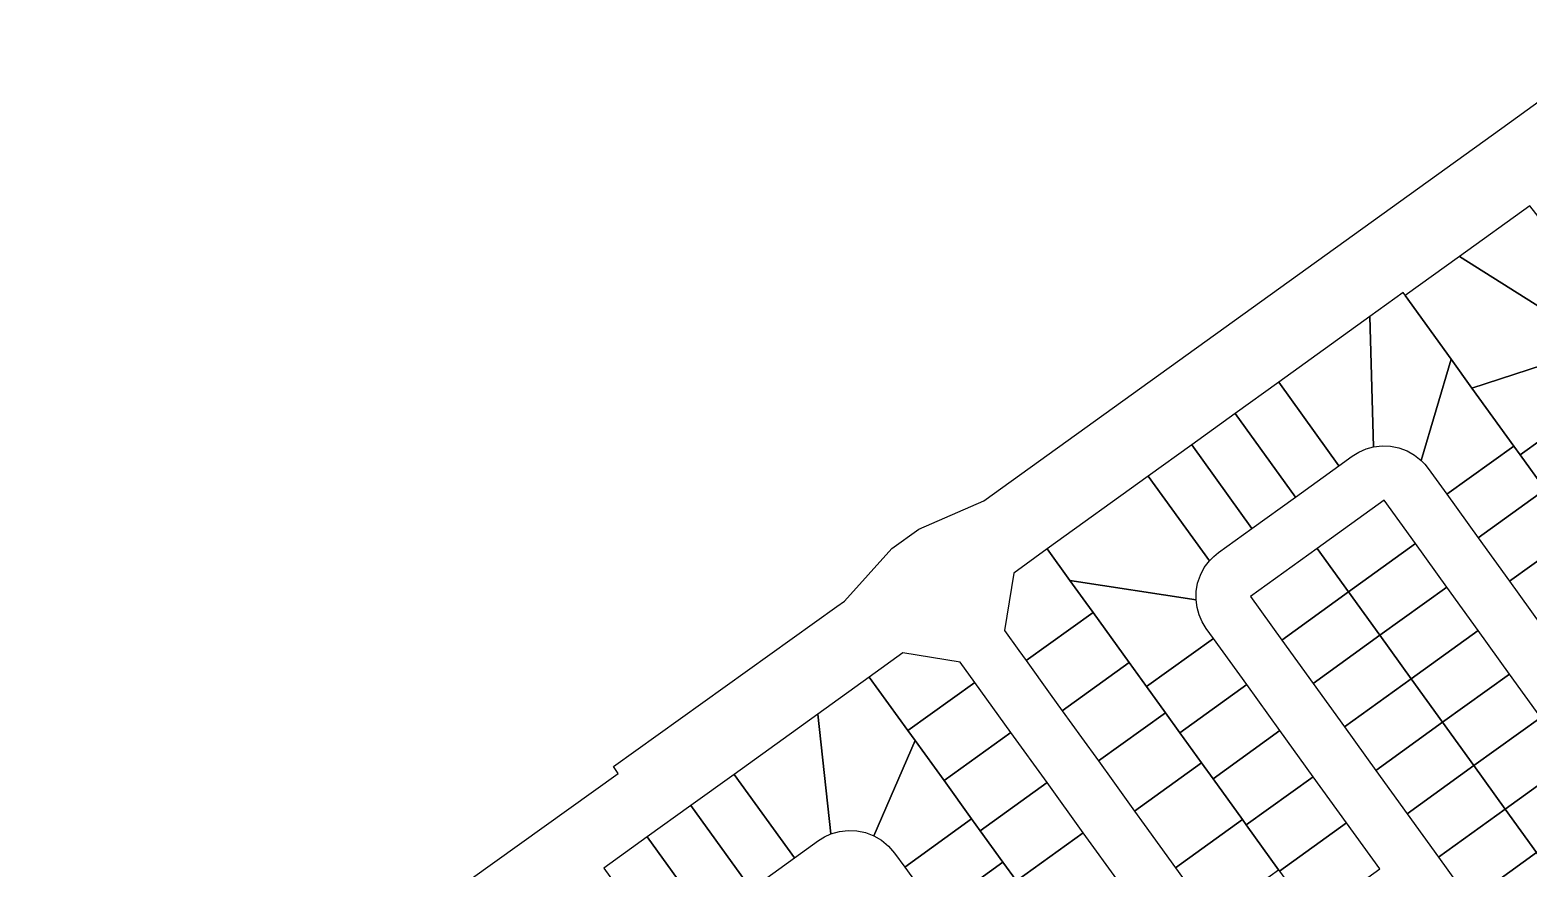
# Model space of a CAD drawing. Header units: metres. Extents: x 1641456 to 1644813, y 5693985 to 5698324.
# Drawn here: x 1643610 to 1644163, y 5695120 to 5695430 of the extents above; entities that cross this region are included whole.
import ezdxf

# ---------------------------------------------------------------- set-up
doc = ezdxf.new("R2010")
doc.units = ezdxf.units.M

msp = doc.modelspace()

# ---------------------------------------------------------------- linework, layer by layer
msp.add_lwpolyline([(1643029.38, 5694582.33), (1643228.55, 5694725.56), (1643336.18, 5694802.96), (1643389.38, 5694841.22), (1643380.63, 5694853.38), (1643291.2, 5694977.75), (1643404.73, 5695059.4), (1643491.91, 5694938.17), (1643500.97, 5694925.59), (1643500.97, 5694925.59), (1643517.62, 5694937.55), (1643593.8, 5694988.05), (1643662.2, 5695037.1), (1643827.02, 5695155.31), (1643825.24, 5695157.78), (1643907.79, 5695216.98), (1643910.57, 5695218.98), (1643928.1, 5695238.43), (1643937.97, 5695245.56), (1643961.98, 5695256), (1644153.25, 5695393.71), (1644482.21, 5695631.95)])
msp.add_lwpolyline([(1643029.38, 5694582.33), (1643228.55, 5694725.56), (1643336.18, 5694802.96), (1643389.38, 5694841.22), (1643380.63, 5694853.38), (1643291.2, 5694977.75), (1643404.73, 5695059.4), (1643491.91, 5694938.17), (1643500.97, 5694925.59), (1643500.97, 5694925.59), (1643517.62, 5694937.55), (1643593.8, 5694988.05), (1643662.2, 5695037.1), (1643827.02, 5695155.31), (1643825.24, 5695157.78), (1643907.79, 5695216.98), (1643910.57, 5695218.98), (1643928.1, 5695238.43), (1643937.97, 5695245.56), (1643961.98, 5695256), (1644153.25, 5695393.71), (1644482.21, 5695631.95)])
msp.add_lwpolyline([(1643029.38, 5694582.33), (1643228.55, 5694725.56), (1643336.18, 5694802.96), (1643389.38, 5694841.22), (1643380.63, 5694853.38), (1643291.2, 5694977.75), (1643404.73, 5695059.4), (1643491.91, 5694938.17), (1643500.97, 5694925.59), (1643500.97, 5694925.59), (1643517.62, 5694937.55), (1643593.8, 5694988.05), (1643662.2, 5695037.1), (1643827.02, 5695155.31), (1643825.24, 5695157.78), (1643907.79, 5695216.98), (1643910.57, 5695218.98), (1643928.1, 5695238.43), (1643937.97, 5695245.56), (1643961.98, 5695256), (1644153.25, 5695393.71), (1644482.21, 5695631.95)])
msp.add_lwpolyline([(1643029.38, 5694582.33), (1643228.55, 5694725.56), (1643336.18, 5694802.96), (1643389.38, 5694841.22), (1643380.63, 5694853.38), (1643291.2, 5694977.75), (1643404.73, 5695059.4), (1643491.91, 5694938.17), (1643500.97, 5694925.59), (1643500.97, 5694925.59), (1643517.62, 5694937.55), (1643593.8, 5694988.05), (1643662.2, 5695037.1), (1643827.02, 5695155.31), (1643825.24, 5695157.78), (1643907.79, 5695216.98), (1643910.57, 5695218.98), (1643928.1, 5695238.43), (1643937.97, 5695245.56), (1643961.98, 5695256), (1644153.25, 5695393.71), (1644482.21, 5695631.95)])
msp.add_lwpolyline([(1643029.38, 5694582.33), (1643228.55, 5694725.56), (1643336.18, 5694802.96), (1643389.38, 5694841.22), (1643380.63, 5694853.38), (1643291.2, 5694977.75), (1643404.73, 5695059.4), (1643491.91, 5694938.17), (1643500.97, 5694925.59), (1643500.97, 5694925.59), (1643517.62, 5694937.55), (1643593.8, 5694988.05), (1643662.2, 5695037.1), (1643827.02, 5695155.31), (1643825.24, 5695157.78), (1643907.79, 5695216.98), (1643910.57, 5695218.98), (1643928.1, 5695238.43), (1643937.97, 5695245.56), (1643961.98, 5695256), (1644153.25, 5695393.71), (1644482.21, 5695631.95)])
msp.add_lwpolyline([(1643029.38, 5694582.33), (1643228.55, 5694725.56), (1643336.18, 5694802.96), (1643389.38, 5694841.22), (1643380.63, 5694853.38), (1643291.2, 5694977.75), (1643404.73, 5695059.4), (1643491.91, 5694938.17), (1643500.97, 5694925.59), (1643500.97, 5694925.59), (1643517.62, 5694937.55), (1643593.8, 5694988.05), (1643662.2, 5695037.1), (1643827.02, 5695155.31), (1643825.24, 5695157.78), (1643907.79, 5695216.98), (1643910.57, 5695218.98), (1643928.1, 5695238.43), (1643937.97, 5695245.56), (1643961.98, 5695256), (1644153.25, 5695393.71), (1644482.21, 5695631.95)])
msp.add_lwpolyline([(1643029.38, 5694582.33), (1643228.55, 5694725.56), (1643336.18, 5694802.96), (1643389.38, 5694841.22), (1643380.63, 5694853.38), (1643291.2, 5694977.75), (1643404.73, 5695059.4), (1643491.91, 5694938.17), (1643500.97, 5694925.59), (1643500.97, 5694925.59), (1643517.62, 5694937.55), (1643593.8, 5694988.05), (1643662.2, 5695037.1), (1643827.02, 5695155.31), (1643825.24, 5695157.78), (1643907.79, 5695216.98), (1643910.57, 5695218.98), (1643928.1, 5695238.43), (1643937.97, 5695245.56), (1643961.98, 5695256), (1644153.25, 5695393.71), (1644482.21, 5695631.95)])
msp.add_lwpolyline([(1643029.38, 5694582.33), (1643228.55, 5694725.56), (1643336.18, 5694802.96), (1643389.38, 5694841.22), (1643380.63, 5694853.38), (1643291.2, 5694977.75), (1643404.73, 5695059.4), (1643491.91, 5694938.17), (1643500.97, 5694925.59), (1643500.97, 5694925.59), (1643517.62, 5694937.55), (1643593.8, 5694988.05), (1643662.2, 5695037.1), (1643827.02, 5695155.31), (1643825.24, 5695157.78), (1643907.79, 5695216.98), (1643910.57, 5695218.98), (1643928.1, 5695238.43), (1643937.97, 5695245.56), (1643961.98, 5695256), (1644153.25, 5695393.71), (1644482.21, 5695631.95)])
msp.add_lwpolyline([(1643029.38, 5694582.33), (1643228.55, 5694725.56), (1643336.18, 5694802.96), (1643389.38, 5694841.22), (1643380.63, 5694853.38), (1643291.2, 5694977.75), (1643404.73, 5695059.4), (1643491.91, 5694938.17), (1643500.97, 5694925.59), (1643500.97, 5694925.59), (1643517.62, 5694937.55), (1643593.8, 5694988.05), (1643662.2, 5695037.1), (1643827.02, 5695155.31), (1643825.24, 5695157.78), (1643907.79, 5695216.98), (1643910.57, 5695218.98), (1643928.1, 5695238.43), (1643937.97, 5695245.56), (1643961.98, 5695256), (1644153.25, 5695393.71), (1644482.21, 5695631.95)])
msp.add_lwpolyline([(1643029.38, 5694582.33), (1643228.55, 5694725.56), (1643336.18, 5694802.96), (1643389.38, 5694841.22), (1643380.63, 5694853.38), (1643291.2, 5694977.75), (1643404.73, 5695059.4), (1643491.91, 5694938.17), (1643500.97, 5694925.59), (1643500.97, 5694925.59), (1643517.62, 5694937.55), (1643593.8, 5694988.05), (1643662.2, 5695037.1), (1643827.02, 5695155.31), (1643825.24, 5695157.78), (1643907.79, 5695216.98), (1643910.57, 5695218.98), (1643928.1, 5695238.43), (1643937.97, 5695245.56), (1643961.98, 5695256), (1644153.25, 5695393.71), (1644482.21, 5695631.95)])
msp.add_lwpolyline([(1643029.38, 5694582.33), (1643228.55, 5694725.56), (1643336.18, 5694802.96), (1643389.38, 5694841.22), (1643380.63, 5694853.38), (1643291.2, 5694977.75), (1643404.73, 5695059.4), (1643491.91, 5694938.17), (1643500.97, 5694925.59), (1643500.97, 5694925.59), (1643517.62, 5694937.55), (1643593.8, 5694988.05), (1643662.2, 5695037.1), (1643827.02, 5695155.31), (1643825.24, 5695157.78), (1643907.79, 5695216.98), (1643910.57, 5695218.98), (1643928.1, 5695238.43), (1643937.97, 5695245.56), (1643961.98, 5695256), (1644153.25, 5695393.71), (1644482.21, 5695631.95)])
msp.add_lwpolyline([(1643029.38, 5694582.33), (1643228.55, 5694725.56), (1643336.18, 5694802.96), (1643389.38, 5694841.22), (1643380.63, 5694853.38), (1643291.2, 5694977.75), (1643404.73, 5695059.4), (1643491.91, 5694938.17), (1643500.97, 5694925.59), (1643500.97, 5694925.59), (1643517.62, 5694937.55), (1643593.8, 5694988.05), (1643662.2, 5695037.1), (1643827.02, 5695155.31), (1643825.24, 5695157.78), (1643907.79, 5695216.98), (1643910.57, 5695218.98), (1643928.1, 5695238.43), (1643937.97, 5695245.56), (1643961.98, 5695256), (1644153.25, 5695393.71), (1644482.21, 5695631.95)])
msp.add_lwpolyline([(1643029.38, 5694582.33), (1643228.55, 5694725.56), (1643336.18, 5694802.96), (1643389.38, 5694841.22), (1643380.63, 5694853.38), (1643291.2, 5694977.75), (1643404.73, 5695059.4), (1643491.91, 5694938.17), (1643500.97, 5694925.59), (1643500.97, 5694925.59), (1643517.62, 5694937.55), (1643593.8, 5694988.05), (1643662.2, 5695037.1), (1643827.02, 5695155.31), (1643825.24, 5695157.78), (1643907.79, 5695216.98), (1643910.57, 5695218.98), (1643928.1, 5695238.43), (1643937.97, 5695245.56), (1643961.98, 5695256), (1644153.25, 5695393.71), (1644482.21, 5695631.95)])
msp.add_lwpolyline([(1643029.38, 5694582.33), (1643228.55, 5694725.56), (1643336.18, 5694802.96), (1643389.38, 5694841.22), (1643380.63, 5694853.38), (1643291.2, 5694977.75), (1643404.73, 5695059.4), (1643491.91, 5694938.17), (1643500.97, 5694925.59), (1643500.97, 5694925.59), (1643517.62, 5694937.55), (1643593.8, 5694988.05), (1643662.2, 5695037.1), (1643827.02, 5695155.31), (1643825.24, 5695157.78), (1643907.79, 5695216.98), (1643910.57, 5695218.98), (1643928.1, 5695238.43), (1643937.97, 5695245.56), (1643961.98, 5695256), (1644153.25, 5695393.71), (1644482.21, 5695631.95)])
msp.add_lwpolyline([(1643029.38, 5694582.33), (1643228.55, 5694725.56), (1643336.18, 5694802.96), (1643389.38, 5694841.22), (1643380.63, 5694853.38), (1643291.2, 5694977.75), (1643404.73, 5695059.4), (1643491.91, 5694938.17), (1643500.97, 5694925.59), (1643500.97, 5694925.59), (1643517.62, 5694937.55), (1643593.8, 5694988.05), (1643662.2, 5695037.1), (1643827.02, 5695155.31), (1643825.24, 5695157.78), (1643907.79, 5695216.98), (1643910.57, 5695218.98), (1643928.1, 5695238.43), (1643937.97, 5695245.56), (1643961.98, 5695256), (1644153.25, 5695393.71), (1644482.21, 5695631.95)])
msp.add_lwpolyline([(1643029.38, 5694582.33), (1643228.55, 5694725.56), (1643336.18, 5694802.96), (1643389.38, 5694841.22), (1643380.63, 5694853.38), (1643291.2, 5694977.75), (1643404.73, 5695059.4), (1643491.91, 5694938.17), (1643500.97, 5694925.59), (1643500.97, 5694925.59), (1643517.62, 5694937.55), (1643593.8, 5694988.05), (1643662.2, 5695037.1), (1643827.02, 5695155.31), (1643825.24, 5695157.78), (1643907.79, 5695216.98), (1643910.57, 5695218.98), (1643928.1, 5695238.43), (1643937.97, 5695245.56), (1643961.98, 5695256), (1644153.25, 5695393.71), (1644482.21, 5695631.95)])
msp.add_lwpolyline([(1643029.38, 5694582.33), (1643228.55, 5694725.56), (1643336.18, 5694802.96), (1643389.38, 5694841.22), (1643380.63, 5694853.38), (1643291.2, 5694977.75), (1643404.73, 5695059.4), (1643491.91, 5694938.17), (1643500.97, 5694925.59), (1643500.97, 5694925.59), (1643517.62, 5694937.55), (1643593.8, 5694988.05), (1643662.2, 5695037.1), (1643827.02, 5695155.31), (1643825.24, 5695157.78), (1643907.79, 5695216.98), (1643910.57, 5695218.98), (1643928.1, 5695238.43), (1643937.97, 5695245.56), (1643961.98, 5695256), (1644153.25, 5695393.71), (1644482.21, 5695631.95)])
msp.add_lwpolyline([(1643029.38, 5694582.33), (1643228.55, 5694725.56), (1643336.18, 5694802.96), (1643389.38, 5694841.22), (1643380.63, 5694853.38), (1643291.2, 5694977.75), (1643404.73, 5695059.4), (1643491.91, 5694938.17), (1643500.97, 5694925.59), (1643500.97, 5694925.59), (1643517.62, 5694937.55), (1643593.8, 5694988.05), (1643662.2, 5695037.1), (1643827.02, 5695155.31), (1643825.24, 5695157.78), (1643907.79, 5695216.98), (1643910.57, 5695218.98), (1643928.1, 5695238.43), (1643937.97, 5695245.56), (1643961.98, 5695256), (1644153.25, 5695393.71), (1644482.21, 5695631.95)])
msp.add_lwpolyline([(1643029.38, 5694582.33), (1643228.55, 5694725.56), (1643336.18, 5694802.96), (1643389.38, 5694841.22), (1643380.63, 5694853.38), (1643291.2, 5694977.75), (1643404.73, 5695059.4), (1643491.91, 5694938.17), (1643500.97, 5694925.59), (1643500.97, 5694925.59), (1643517.62, 5694937.55), (1643593.8, 5694988.05), (1643662.2, 5695037.1), (1643827.02, 5695155.31), (1643825.24, 5695157.78), (1643907.79, 5695216.98), (1643910.57, 5695218.98), (1643928.1, 5695238.43), (1643937.97, 5695245.56), (1643961.98, 5695256), (1644153.25, 5695393.71), (1644482.21, 5695631.95)])
msp.add_lwpolyline([(1643029.38, 5694582.33), (1643228.55, 5694725.56), (1643336.18, 5694802.96), (1643389.38, 5694841.22), (1643380.63, 5694853.38), (1643291.2, 5694977.75), (1643404.73, 5695059.4), (1643491.91, 5694938.17), (1643500.97, 5694925.59), (1643500.97, 5694925.59), (1643517.62, 5694937.55), (1643593.8, 5694988.05), (1643662.2, 5695037.1), (1643827.02, 5695155.31), (1643825.24, 5695157.78), (1643907.79, 5695216.98), (1643910.57, 5695218.98), (1643928.1, 5695238.43), (1643937.97, 5695245.56), (1643961.98, 5695256), (1644153.25, 5695393.71), (1644482.21, 5695631.95)])
msp.add_lwpolyline([(1643029.38, 5694582.33), (1643228.55, 5694725.56), (1643336.18, 5694802.96), (1643389.38, 5694841.22), (1643380.63, 5694853.38), (1643291.2, 5694977.75), (1643404.73, 5695059.4), (1643491.91, 5694938.17), (1643500.97, 5694925.59), (1643500.97, 5694925.59), (1643517.62, 5694937.55), (1643593.8, 5694988.05), (1643662.2, 5695037.1), (1643827.02, 5695155.31), (1643825.24, 5695157.78), (1643907.79, 5695216.98), (1643910.57, 5695218.98), (1643928.1, 5695238.43), (1643937.97, 5695245.56), (1643961.98, 5695256), (1644153.25, 5695393.71), (1644482.21, 5695631.95)])
msp.add_lwpolyline([(1643029.38, 5694582.33), (1643228.55, 5694725.56), (1643336.18, 5694802.96), (1643389.38, 5694841.22), (1643380.63, 5694853.38), (1643291.2, 5694977.75), (1643404.73, 5695059.4), (1643491.91, 5694938.17), (1643500.97, 5694925.59), (1643500.97, 5694925.59), (1643517.62, 5694937.55), (1643593.8, 5694988.05), (1643662.2, 5695037.1), (1643827.02, 5695155.31), (1643825.24, 5695157.78), (1643907.79, 5695216.98), (1643910.57, 5695218.98), (1643928.1, 5695238.43), (1643937.97, 5695245.56), (1643961.98, 5695256), (1644153.25, 5695393.71), (1644482.21, 5695631.95)])
msp.add_lwpolyline([(1643029.38, 5694582.33), (1643228.55, 5694725.56), (1643336.18, 5694802.96), (1643389.38, 5694841.22), (1643380.63, 5694853.38), (1643291.2, 5694977.75), (1643404.73, 5695059.4), (1643491.91, 5694938.17), (1643500.97, 5694925.59), (1643500.97, 5694925.59), (1643517.62, 5694937.55), (1643593.8, 5694988.05), (1643662.2, 5695037.1), (1643827.02, 5695155.31), (1643825.24, 5695157.78), (1643907.79, 5695216.98), (1643910.57, 5695218.98), (1643928.1, 5695238.43), (1643937.97, 5695245.56), (1643961.98, 5695256), (1644153.25, 5695393.71), (1644482.21, 5695631.95)])
msp.add_lwpolyline([(1643029.38, 5694582.33), (1643228.55, 5694725.56), (1643336.18, 5694802.96), (1643389.38, 5694841.22), (1643380.63, 5694853.38), (1643291.2, 5694977.75), (1643404.73, 5695059.4), (1643491.91, 5694938.17), (1643500.97, 5694925.59), (1643500.97, 5694925.59), (1643517.62, 5694937.55), (1643593.8, 5694988.05), (1643662.2, 5695037.1), (1643827.02, 5695155.31), (1643825.24, 5695157.78), (1643907.79, 5695216.98), (1643910.57, 5695218.98), (1643928.1, 5695238.43), (1643937.97, 5695245.56), (1643961.98, 5695256), (1644153.25, 5695393.71), (1644482.21, 5695631.95)])
msp.add_lwpolyline([(1643029.38, 5694582.33), (1643228.55, 5694725.56), (1643336.18, 5694802.96), (1643389.38, 5694841.22), (1643380.63, 5694853.38), (1643291.2, 5694977.75), (1643404.73, 5695059.4), (1643491.91, 5694938.17), (1643500.97, 5694925.59), (1643500.97, 5694925.59), (1643517.62, 5694937.55), (1643593.8, 5694988.05), (1643662.2, 5695037.1), (1643827.02, 5695155.31), (1643825.24, 5695157.78), (1643907.79, 5695216.98), (1643910.57, 5695218.98), (1643928.1, 5695238.43), (1643937.97, 5695245.56), (1643961.98, 5695256), (1644153.25, 5695393.71), (1644482.21, 5695631.95)])
msp.add_lwpolyline([(1643029.38, 5694582.33), (1643228.55, 5694725.56), (1643336.18, 5694802.96), (1643389.38, 5694841.22), (1643380.63, 5694853.38), (1643291.2, 5694977.75), (1643404.73, 5695059.4), (1643491.91, 5694938.17), (1643500.97, 5694925.59), (1643500.97, 5694925.59), (1643517.62, 5694937.55), (1643593.8, 5694988.05), (1643662.2, 5695037.1), (1643827.02, 5695155.31), (1643825.24, 5695157.78), (1643907.79, 5695216.98), (1643910.57, 5695218.98), (1643928.1, 5695238.43), (1643937.97, 5695245.56), (1643961.98, 5695256), (1644153.25, 5695393.71), (1644482.21, 5695631.95)])
msp.add_lwpolyline([(1643029.38, 5694582.33), (1643228.55, 5694725.56), (1643336.18, 5694802.96), (1643389.38, 5694841.22), (1643380.63, 5694853.38), (1643291.2, 5694977.75), (1643404.73, 5695059.4), (1643491.91, 5694938.17), (1643500.97, 5694925.59), (1643500.97, 5694925.59), (1643517.62, 5694937.55), (1643593.8, 5694988.05), (1643662.2, 5695037.1), (1643827.02, 5695155.31), (1643825.24, 5695157.78), (1643907.79, 5695216.98), (1643910.57, 5695218.98), (1643928.1, 5695238.43), (1643937.97, 5695245.56), (1643961.98, 5695256), (1644153.25, 5695393.71), (1644482.21, 5695631.95)])
msp.add_lwpolyline([(1643029.38, 5694582.33), (1643228.55, 5694725.56), (1643336.18, 5694802.96), (1643389.38, 5694841.22), (1643380.63, 5694853.38), (1643291.2, 5694977.75), (1643404.73, 5695059.4), (1643491.91, 5694938.17), (1643500.97, 5694925.59), (1643500.97, 5694925.59), (1643517.62, 5694937.55), (1643593.8, 5694988.05), (1643662.2, 5695037.1), (1643827.02, 5695155.31), (1643825.24, 5695157.78), (1643907.79, 5695216.98), (1643910.57, 5695218.98), (1643928.1, 5695238.43), (1643937.97, 5695245.56), (1643961.98, 5695256), (1644153.25, 5695393.71), (1644482.21, 5695631.95)])
msp.add_lwpolyline([(1643029.38, 5694582.33), (1643228.55, 5694725.56), (1643336.18, 5694802.96), (1643389.38, 5694841.22), (1643380.63, 5694853.38), (1643291.2, 5694977.75), (1643404.73, 5695059.4), (1643491.91, 5694938.17), (1643500.97, 5694925.59), (1643500.97, 5694925.59), (1643517.62, 5694937.55), (1643593.8, 5694988.05), (1643662.2, 5695037.1), (1643827.02, 5695155.31), (1643825.24, 5695157.78), (1643907.79, 5695216.98), (1643910.57, 5695218.98), (1643928.1, 5695238.43), (1643937.97, 5695245.56), (1643961.98, 5695256), (1644153.25, 5695393.71), (1644482.21, 5695631.95)])
msp.add_lwpolyline([(1643029.38, 5694582.33), (1643228.55, 5694725.56), (1643336.18, 5694802.96), (1643389.38, 5694841.22), (1643380.63, 5694853.38), (1643291.2, 5694977.75), (1643404.73, 5695059.4), (1643491.91, 5694938.17), (1643500.97, 5694925.59), (1643500.97, 5694925.59), (1643517.62, 5694937.55), (1643593.8, 5694988.05), (1643662.2, 5695037.1), (1643827.02, 5695155.31), (1643825.24, 5695157.78), (1643907.79, 5695216.98), (1643910.57, 5695218.98), (1643928.1, 5695238.43), (1643937.97, 5695245.56), (1643961.98, 5695256), (1644153.25, 5695393.71), (1644482.21, 5695631.95)])
msp.add_lwpolyline([(1643029.38, 5694582.33), (1643228.55, 5694725.56), (1643336.18, 5694802.96), (1643389.38, 5694841.22), (1643380.63, 5694853.38), (1643291.2, 5694977.75), (1643404.73, 5695059.4), (1643491.91, 5694938.17), (1643500.97, 5694925.59), (1643500.97, 5694925.59), (1643517.62, 5694937.55), (1643593.8, 5694988.05), (1643662.2, 5695037.1), (1643827.02, 5695155.31), (1643825.24, 5695157.78), (1643907.79, 5695216.98), (1643910.57, 5695218.98), (1643928.1, 5695238.43), (1643937.97, 5695245.56), (1643961.98, 5695256), (1644153.25, 5695393.71), (1644482.21, 5695631.95)])
msp.add_lwpolyline([(1643029.38, 5694582.33), (1643228.55, 5694725.56), (1643336.18, 5694802.96), (1643389.38, 5694841.22), (1643380.63, 5694853.38), (1643291.2, 5694977.75), (1643404.73, 5695059.4), (1643491.91, 5694938.17), (1643500.97, 5694925.59), (1643500.97, 5694925.59), (1643517.62, 5694937.55), (1643593.8, 5694988.05), (1643662.2, 5695037.1), (1643827.02, 5695155.31), (1643825.24, 5695157.78), (1643907.79, 5695216.98), (1643910.57, 5695218.98), (1643928.1, 5695238.43), (1643937.97, 5695245.56), (1643961.98, 5695256), (1644153.25, 5695393.71), (1644482.21, 5695631.95)])
msp.add_lwpolyline([(1643029.38, 5694582.33), (1643228.55, 5694725.56), (1643336.18, 5694802.96), (1643389.38, 5694841.22), (1643380.63, 5694853.38), (1643291.2, 5694977.75), (1643404.73, 5695059.4), (1643491.91, 5694938.17), (1643500.97, 5694925.59), (1643500.97, 5694925.59), (1643517.62, 5694937.55), (1643593.8, 5694988.05), (1643662.2, 5695037.1), (1643827.02, 5695155.31), (1643825.24, 5695157.78), (1643907.79, 5695216.98), (1643910.57, 5695218.98), (1643928.1, 5695238.43), (1643937.97, 5695245.56), (1643961.98, 5695256), (1644153.25, 5695393.71), (1644482.21, 5695631.95)])
msp.add_lwpolyline([(1643029.38, 5694582.33), (1643228.55, 5694725.56), (1643336.18, 5694802.96), (1643389.38, 5694841.22), (1643380.63, 5694853.38), (1643291.2, 5694977.75), (1643404.73, 5695059.4), (1643491.91, 5694938.17), (1643500.97, 5694925.59), (1643500.97, 5694925.59), (1643517.62, 5694937.55), (1643593.8, 5694988.05), (1643662.2, 5695037.1), (1643827.02, 5695155.31), (1643825.24, 5695157.78), (1643907.79, 5695216.98), (1643910.57, 5695218.98), (1643928.1, 5695238.43), (1643937.97, 5695245.56), (1643961.98, 5695256), (1644153.25, 5695393.71), (1644482.21, 5695631.95)])
msp.add_lwpolyline([(1643029.38, 5694582.33), (1643228.55, 5694725.56), (1643336.18, 5694802.96), (1643389.38, 5694841.22), (1643380.63, 5694853.38), (1643291.2, 5694977.75), (1643404.73, 5695059.4), (1643491.91, 5694938.17), (1643500.97, 5694925.59), (1643500.97, 5694925.59), (1643517.62, 5694937.55), (1643593.8, 5694988.05), (1643662.2, 5695037.1), (1643827.02, 5695155.31), (1643825.24, 5695157.78), (1643907.79, 5695216.98), (1643910.57, 5695218.98), (1643928.1, 5695238.43), (1643937.97, 5695245.56), (1643961.98, 5695256), (1644153.25, 5695393.71), (1644482.21, 5695631.95)])
msp.add_lwpolyline([(1643029.38, 5694582.33), (1643228.55, 5694725.56), (1643336.18, 5694802.96), (1643389.38, 5694841.22), (1643380.63, 5694853.38), (1643291.2, 5694977.75), (1643404.73, 5695059.4), (1643491.91, 5694938.17), (1643500.97, 5694925.59), (1643500.97, 5694925.59), (1643517.62, 5694937.55), (1643593.8, 5694988.05), (1643662.2, 5695037.1), (1643827.02, 5695155.31), (1643825.24, 5695157.78), (1643907.79, 5695216.98), (1643910.57, 5695218.98), (1643928.1, 5695238.43), (1643937.97, 5695245.56), (1643961.98, 5695256), (1644153.25, 5695393.71), (1644482.21, 5695631.95)])
msp.add_lwpolyline([(1643029.38, 5694582.33), (1643228.55, 5694725.56), (1643336.18, 5694802.96), (1643389.38, 5694841.22), (1643380.63, 5694853.38), (1643291.2, 5694977.75), (1643404.73, 5695059.4), (1643491.91, 5694938.17), (1643500.97, 5694925.59), (1643500.97, 5694925.59), (1643517.62, 5694937.55), (1643593.8, 5694988.05), (1643662.2, 5695037.1), (1643827.02, 5695155.31), (1643825.24, 5695157.78), (1643907.79, 5695216.98), (1643910.57, 5695218.98), (1643928.1, 5695238.43), (1643937.97, 5695245.56), (1643961.98, 5695256), (1644153.25, 5695393.71), (1644482.21, 5695631.95)])
msp.add_lwpolyline([(1643029.38, 5694582.33), (1643228.55, 5694725.56), (1643336.18, 5694802.96), (1643389.38, 5694841.22), (1643380.63, 5694853.38), (1643291.2, 5694977.75), (1643404.73, 5695059.4), (1643491.91, 5694938.17), (1643500.97, 5694925.59), (1643500.97, 5694925.59), (1643517.62, 5694937.55), (1643593.8, 5694988.05), (1643662.2, 5695037.1), (1643827.02, 5695155.31), (1643825.24, 5695157.78), (1643907.79, 5695216.98), (1643910.57, 5695218.98), (1643928.1, 5695238.43), (1643937.97, 5695245.56), (1643961.98, 5695256), (1644153.25, 5695393.71), (1644482.21, 5695631.95)])
msp.add_lwpolyline([(1643029.38, 5694582.33), (1643228.55, 5694725.56), (1643336.18, 5694802.96), (1643389.38, 5694841.22), (1643380.63, 5694853.38), (1643291.2, 5694977.75), (1643404.73, 5695059.4), (1643491.91, 5694938.17), (1643500.97, 5694925.59), (1643500.97, 5694925.59), (1643517.62, 5694937.55), (1643593.8, 5694988.05), (1643662.2, 5695037.1), (1643827.02, 5695155.31), (1643825.24, 5695157.78), (1643907.79, 5695216.98), (1643910.57, 5695218.98), (1643928.1, 5695238.43), (1643937.97, 5695245.56), (1643961.98, 5695256), (1644153.25, 5695393.71), (1644482.21, 5695631.95)])
msp.add_lwpolyline([(1643029.38, 5694582.33), (1643228.55, 5694725.56), (1643336.18, 5694802.96), (1643389.38, 5694841.22), (1643380.63, 5694853.38), (1643291.2, 5694977.75), (1643404.73, 5695059.4), (1643491.91, 5694938.17), (1643500.97, 5694925.59), (1643500.97, 5694925.59), (1643517.62, 5694937.55), (1643593.8, 5694988.05), (1643662.2, 5695037.1), (1643827.02, 5695155.31), (1643825.24, 5695157.78), (1643907.79, 5695216.98), (1643910.57, 5695218.98), (1643928.1, 5695238.43), (1643937.97, 5695245.56), (1643961.98, 5695256), (1644153.25, 5695393.71), (1644482.21, 5695631.95)])
msp.add_lwpolyline([(1643029.38, 5694582.33), (1643228.55, 5694725.56), (1643336.18, 5694802.96), (1643389.38, 5694841.22), (1643380.63, 5694853.38), (1643291.2, 5694977.75), (1643404.73, 5695059.4), (1643491.91, 5694938.17), (1643500.97, 5694925.59), (1643500.97, 5694925.59), (1643517.62, 5694937.55), (1643593.8, 5694988.05), (1643662.2, 5695037.1), (1643827.02, 5695155.31), (1643825.24, 5695157.78), (1643907.79, 5695216.98), (1643910.57, 5695218.98), (1643928.1, 5695238.43), (1643937.97, 5695245.56), (1643961.98, 5695256), (1644153.25, 5695393.71), (1644482.21, 5695631.95)])
msp.add_lwpolyline([(1643029.38, 5694582.33), (1643228.55, 5694725.56), (1643336.18, 5694802.96), (1643389.38, 5694841.22), (1643380.63, 5694853.38), (1643291.2, 5694977.75), (1643404.73, 5695059.4), (1643491.91, 5694938.17), (1643500.97, 5694925.59), (1643500.97, 5694925.59), (1643517.62, 5694937.55), (1643593.8, 5694988.05), (1643662.2, 5695037.1), (1643827.02, 5695155.31), (1643825.24, 5695157.78), (1643907.79, 5695216.98), (1643910.57, 5695218.98), (1643928.1, 5695238.43), (1643937.97, 5695245.56), (1643961.98, 5695256), (1644153.25, 5695393.71), (1644482.21, 5695631.95)])
msp.add_lwpolyline([(1643029.38, 5694582.33), (1643228.55, 5694725.56), (1643336.18, 5694802.96), (1643389.38, 5694841.22), (1643380.63, 5694853.38), (1643291.2, 5694977.75), (1643404.73, 5695059.4), (1643491.91, 5694938.17), (1643500.97, 5694925.59), (1643500.97, 5694925.59), (1643517.62, 5694937.55), (1643593.8, 5694988.05), (1643662.2, 5695037.1), (1643827.02, 5695155.31), (1643825.24, 5695157.78), (1643907.79, 5695216.98), (1643910.57, 5695218.98), (1643928.1, 5695238.43), (1643937.97, 5695245.56), (1643961.98, 5695256), (1644153.25, 5695393.71), (1644482.21, 5695631.95)])
msp.add_lwpolyline([(1643029.38, 5694582.33), (1643228.55, 5694725.56), (1643336.18, 5694802.96), (1643389.38, 5694841.22), (1643380.63, 5694853.38), (1643291.2, 5694977.75), (1643404.73, 5695059.4), (1643491.91, 5694938.17), (1643500.97, 5694925.59), (1643500.97, 5694925.59), (1643517.62, 5694937.55), (1643593.8, 5694988.05), (1643662.2, 5695037.1), (1643827.02, 5695155.31), (1643825.24, 5695157.78), (1643907.79, 5695216.98), (1643910.57, 5695218.98), (1643928.1, 5695238.43), (1643937.97, 5695245.56), (1643961.98, 5695256), (1644153.25, 5695393.71), (1644482.21, 5695631.95)])
msp.add_lwpolyline([(1643029.38, 5694582.33), (1643228.55, 5694725.56), (1643336.18, 5694802.96), (1643389.38, 5694841.22), (1643380.63, 5694853.38), (1643291.2, 5694977.75), (1643404.73, 5695059.4), (1643491.91, 5694938.17), (1643500.97, 5694925.59), (1643500.97, 5694925.59), (1643517.62, 5694937.55), (1643593.8, 5694988.05), (1643662.2, 5695037.1), (1643827.02, 5695155.31), (1643825.24, 5695157.78), (1643907.79, 5695216.98), (1643910.57, 5695218.98), (1643928.1, 5695238.43), (1643937.97, 5695245.56), (1643961.98, 5695256), (1644153.25, 5695393.71), (1644482.21, 5695631.95)])
msp.add_lwpolyline([(1643029.38, 5694582.33), (1643228.55, 5694725.56), (1643336.18, 5694802.96), (1643389.38, 5694841.22), (1643380.63, 5694853.38), (1643291.2, 5694977.75), (1643404.73, 5695059.4), (1643491.91, 5694938.17), (1643500.97, 5694925.59), (1643500.97, 5694925.59), (1643517.62, 5694937.55), (1643593.8, 5694988.05), (1643662.2, 5695037.1), (1643827.02, 5695155.31), (1643825.24, 5695157.78), (1643907.79, 5695216.98), (1643910.57, 5695218.98), (1643928.1, 5695238.43), (1643937.97, 5695245.56), (1643961.98, 5695256), (1644153.25, 5695393.71), (1644482.21, 5695631.95)])
msp.add_lwpolyline([(1643029.38, 5694582.33), (1643228.55, 5694725.56), (1643336.18, 5694802.96), (1643389.38, 5694841.22), (1643380.63, 5694853.38), (1643291.2, 5694977.75), (1643404.73, 5695059.4), (1643491.91, 5694938.17), (1643500.97, 5694925.59), (1643500.97, 5694925.59), (1643517.62, 5694937.55), (1643593.8, 5694988.05), (1643662.2, 5695037.1), (1643827.02, 5695155.31), (1643825.24, 5695157.78), (1643907.79, 5695216.98), (1643910.57, 5695218.98), (1643928.1, 5695238.43), (1643937.97, 5695245.56), (1643961.98, 5695256), (1644153.25, 5695393.71), (1644482.21, 5695631.95)])
msp.add_lwpolyline([(1643029.38, 5694582.33), (1643228.55, 5694725.56), (1643336.18, 5694802.96), (1643389.38, 5694841.22), (1643380.63, 5694853.38), (1643291.2, 5694977.75), (1643404.73, 5695059.4), (1643491.91, 5694938.17), (1643500.97, 5694925.59), (1643500.97, 5694925.59), (1643517.62, 5694937.55), (1643593.8, 5694988.05), (1643662.2, 5695037.1), (1643827.02, 5695155.31), (1643825.24, 5695157.78), (1643907.79, 5695216.98), (1643910.57, 5695218.98), (1643928.1, 5695238.43), (1643937.97, 5695245.56), (1643961.98, 5695256), (1644153.25, 5695393.71), (1644482.21, 5695631.95)])
msp.add_lwpolyline([(1643029.38, 5694582.33), (1643228.55, 5694725.56), (1643336.18, 5694802.96), (1643389.38, 5694841.22), (1643380.63, 5694853.38), (1643291.2, 5694977.75), (1643404.73, 5695059.4), (1643491.91, 5694938.17), (1643500.97, 5694925.59), (1643500.97, 5694925.59), (1643517.62, 5694937.55), (1643593.8, 5694988.05), (1643662.2, 5695037.1), (1643827.02, 5695155.31), (1643825.24, 5695157.78), (1643907.79, 5695216.98), (1643910.57, 5695218.98), (1643928.1, 5695238.43), (1643937.97, 5695245.56), (1643961.98, 5695256), (1644153.25, 5695393.71), (1644482.21, 5695631.95)])
for points in [[(1644187.1, 5695334.92), (1644163.6, 5695364.96), (1644137.65, 5695346.28), (1644174.63, 5695323.03), (1644176.32, 5695325.85), (1644178.43, 5695328.35), (1644180.93, 5695330.47), (1644187.1, 5695334.92)], [(1644174.63, 5695323.03), (1644137.65, 5695346.28), (1644117.64, 5695331.87), (1644134.62, 5695308.31), (1644142.27, 5695297.69), (1644173.58, 5695307.85), (1644172.83, 5695310.88), (1644172.57, 5695313.98), (1644172.78, 5695317.1), (1644173.48, 5695320.14), (1644174.63, 5695323.03)], [(1644117.64, 5695331.87), (1644117.46, 5695332.11), (1644116.85, 5695332.97), (1644104.5, 5695324.06), (1644105.93, 5695275.94), (1644109.07, 5695276.31), (1644112.22, 5695276.18), (1644115.32, 5695275.56), (1644118.28, 5695274.46), (1644121.03, 5695272.92), (1644123.51, 5695270.96), (1644134.62, 5695308.31), (1644117.64, 5695331.87)], [(1644105.93, 5695275.94), (1644104.5, 5695324.06), (1644070.9, 5695299.85), (1644093.14, 5695268.97), (1644098.09, 5695272.53), (1644100.53, 5695274.04), (1644103.16, 5695275.18), (1644105.93, 5695275.94)], [(1644142.27, 5695297.69), (1644134.62, 5695308.31), (1644123.51, 5695270.96), (1644124.89, 5695269.54), (1644126.13, 5695267.99), (1644133.03, 5695258.41), (1644157.76, 5695276.2), (1644142.27, 5695297.69)], [(1644184.75, 5695290.75), (1644176.34, 5695302.42), (1644174.76, 5695305.03), (1644173.58, 5695307.85), (1644142.27, 5695297.69), (1644157.76, 5695276.2), (1644160.07, 5695272.99), (1644184.75, 5695290.75)], [(1644093.14, 5695268.97), (1644070.9, 5695299.85), (1644054.85, 5695288.28), (1644077.09, 5695257.4), (1644093.14, 5695268.97)], [(1644077.09, 5695257.4), (1644054.85, 5695288.28), (1644038.79, 5695276.71), (1644061.03, 5695245.82), (1644077.09, 5695257.4)], [(1644196.32, 5695274.7), (1644184.75, 5695290.75), (1644160.07, 5695272.99), (1644169.33, 5695260.14), (1644171.65, 5695256.93), (1644196.32, 5695274.7)], [(1644061.03, 5695245.82), (1644038.79, 5695276.71), (1644022.74, 5695265.14), (1644045.29, 5695233.82), (1644046.9, 5695235.47), (1644048.68, 5695236.92), (1644061.03, 5695245.82)], [(1644160.07, 5695272.99), (1644157.76, 5695276.2), (1644133.03, 5695258.41), (1644144.6, 5695242.35), (1644169.33, 5695260.14), (1644160.07, 5695272.99)], [(1644045.29, 5695233.82), (1644022.74, 5695265.14), (1643985.44, 5695238.23), (1643993.8, 5695226.62), (1644040.38, 5695219.41), (1644040.44, 5695222.53), (1644040.97, 5695225.6), (1644041.98, 5695228.56), (1644043.43, 5695231.32), (1644045.29, 5695233.82)], [(1644171.65, 5695256.93), (1644169.33, 5695260.14), (1644144.6, 5695242.35), (1644156.17, 5695226.3), (1644180.9, 5695244.09), (1644171.65, 5695256.93)], [(1644121.41, 5695240.18), (1644109.84, 5695256.23), (1644085.14, 5695238.43), (1644096.71, 5695222.38), (1644121.41, 5695240.18)], [(1644183.22, 5695240.87), (1644180.9, 5695244.09), (1644156.17, 5695226.3), (1644167.75, 5695210.24), (1644192.47, 5695228.03), (1644183.22, 5695240.87)], [(1643993.8, 5695226.62), (1643985.44, 5695238.23), (1643973.08, 5695229.33), (1643969.64, 5695208.08), (1643974.98, 5695200.67), (1643977.65, 5695196.97), (1644002.35, 5695214.77), (1643999.68, 5695218.47), (1643993.8, 5695226.62)], [(1644096.71, 5695222.38), (1644085.14, 5695238.43), (1644060.44, 5695220.63), (1644072.01, 5695204.58), (1644096.71, 5695222.38)], [(1644132.98, 5695224.12), (1644121.41, 5695240.18), (1644096.71, 5695222.38), (1644108.28, 5695206.32), (1644132.98, 5695224.12)], [(1644040.38, 5695219.41), (1643993.8, 5695226.62), (1643999.68, 5695218.47), (1644002.35, 5695214.77), (1644015.7, 5695196.24), (1644022.09, 5695187.38), (1644046.8, 5695205.19), (1644044.13, 5695208.89), (1644042.65, 5695211.3), (1644041.51, 5695213.89), (1644040.75, 5695216.61), (1644040.38, 5695219.41)], [(1644108.28, 5695206.32), (1644096.71, 5695222.38), (1644072.01, 5695204.58), (1644083.58, 5695188.52), (1644108.28, 5695206.32)], [(1644144.55, 5695208.07), (1644132.98, 5695224.12), (1644108.28, 5695206.32), (1644119.85, 5695190.27), (1644144.55, 5695208.07)], [(1644015.7, 5695196.24), (1644002.35, 5695214.77), (1643977.65, 5695196.97), (1643986.55, 5695184.62), (1643991, 5695178.44), (1644015.7, 5695196.24)], [(1644059.09, 5695188.14), (1644046.8, 5695205.19), (1644022.09, 5695187.38), (1644029.05, 5695177.72), (1644034.37, 5695170.33), (1644059.09, 5695188.14)], [(1644119.85, 5695190.27), (1644108.28, 5695206.32), (1644083.58, 5695188.52), (1644095.15, 5695172.47), (1644119.85, 5695190.27)], [(1644156.12, 5695192.01), (1644144.55, 5695208.07), (1644119.85, 5695190.27), (1644131.42, 5695174.21), (1644156.12, 5695192.01)], [(1643958.66, 5695188.94), (1643953.32, 5695196.35), (1643932.07, 5695199.8), (1643919.72, 5695190.9), (1643933.96, 5695171.14), (1643958.66, 5695188.94)], [(1644022.09, 5695187.38), (1644015.7, 5695196.24), (1643991, 5695178.44), (1643998.12, 5695168.56), (1644004.35, 5695159.92), (1644029.05, 5695177.72), (1644022.09, 5695187.38)], [(1643933.96, 5695171.14), (1643919.72, 5695190.9), (1643900.7, 5695177.19), (1643905.56, 5695132.91), (1643908.69, 5695133.82), (1643911.91, 5695134.22), (1643915.16, 5695134.09), (1643918.35, 5695133.44), (1643921.38, 5695132.28), (1643936.63, 5695167.43), (1643933.96, 5695171.14)], [(1643972.01, 5695170.42), (1643958.66, 5695188.94), (1643933.96, 5695171.14), (1643936.63, 5695167.43), (1643947.31, 5695152.61), (1643972.01, 5695170.42)], [(1644071.37, 5695171.1), (1644059.09, 5695188.14), (1644034.37, 5695170.33), (1644042.4, 5695159.19), (1644046.65, 5695153.29), (1644071.37, 5695171.1)], [(1644131.42, 5695174.21), (1644119.85, 5695190.27), (1644095.15, 5695172.47), (1644106.72, 5695156.41), (1644131.42, 5695174.21)], [(1644167.69, 5695175.96), (1644156.12, 5695192.01), (1644131.42, 5695174.21), (1644142.99, 5695158.16), (1644167.69, 5695175.96)], [(1643905.56, 5695132.91), (1643900.7, 5695177.19), (1643869.83, 5695154.94), (1643892.12, 5695124.04), (1643901.01, 5695130.45), (1643903.21, 5695131.83), (1643905.56, 5695132.91)], [(1644034.37, 5695170.33), (1644029.05, 5695177.72), (1644004.35, 5695159.92), (1644009.69, 5695152.51), (1644017.7, 5695141.39), (1644042.4, 5695159.19), (1644034.37, 5695170.33)], [(1644179.26, 5695159.9), (1644167.69, 5695175.96), (1644142.99, 5695158.16), (1644154.56, 5695142.1), (1644179.26, 5695159.9)], [(1644083.65, 5695154.06), (1644071.37, 5695171.1), (1644046.65, 5695153.29), (1644057.53, 5695138.2), (1644058.94, 5695136.25), (1644083.65, 5695154.06)], [(1644142.99, 5695158.16), (1644131.42, 5695174.21), (1644106.72, 5695156.41), (1644118.29, 5695140.35), (1644142.99, 5695158.16)], [(1643947.31, 5695152.61), (1643936.63, 5695167.43), (1643921.38, 5695132.28), (1643924.29, 5695130.58), (1643926.87, 5695128.43), (1643929.05, 5695125.87), (1643932.81, 5695120.66), (1643957.5, 5695138.48), (1643947.31, 5695152.61)], [(1643985.36, 5695151.89), (1643972.01, 5695170.42), (1643947.31, 5695152.61), (1643957.5, 5695138.48), (1643960.67, 5695134.09), (1643985.36, 5695151.89)], [(1644190.83, 5695143.85), (1644179.26, 5695159.9), (1644154.56, 5695142.1), (1644166.13, 5695126.05), (1644190.83, 5695143.85)], [(1643892.12, 5695124.04), (1643869.83, 5695154.94), (1643853.77, 5695143.37), (1643876.07, 5695112.47), (1643892.12, 5695124.04)], [(1644046.65, 5695153.29), (1644042.4, 5695159.19), (1644017.7, 5695141.39), (1644021.26, 5695136.45), (1644032.83, 5695120.4), (1644057.53, 5695138.2), (1644046.65, 5695153.29)], [(1644095.94, 5695137.01), (1644083.65, 5695154.06), (1644058.94, 5695136.25), (1644070.88, 5695119.67), (1644071.22, 5695119.2), (1644095.94, 5695137.01)], [(1644154.56, 5695142.1), (1644142.99, 5695158.16), (1644118.29, 5695140.35), (1644129.86, 5695124.3), (1644154.56, 5695142.1)], [(1643998.72, 5695133.37), (1643985.36, 5695151.89), (1643960.67, 5695134.09), (1643969.07, 5695122.43), (1643974.02, 5695115.56), (1643998.72, 5695133.37)], [(1643876.07, 5695112.47), (1643853.77, 5695143.37), (1643837.72, 5695131.8), (1643860.01, 5695100.9), (1643876.07, 5695112.47)], [(1643960.67, 5695134.09), (1643957.5, 5695138.48), (1643932.81, 5695120.66), (1643944.38, 5695104.6), (1643969.07, 5695122.43), (1643960.67, 5695134.09)], [(1644058.94, 5695136.25), (1644057.53, 5695138.2), (1644032.83, 5695120.4), (1644044.4, 5695104.34), (1644046.18, 5695101.87), (1644070.88, 5695119.67), (1644058.94, 5695136.25)], [(1644166.13, 5695126.05), (1644154.56, 5695142.1), (1644129.86, 5695124.3), (1644141.43, 5695108.24), (1644166.13, 5695126.05)], [(1643860.01, 5695100.9), (1643837.72, 5695131.8), (1643821.66, 5695120.23), (1643843.96, 5695089.33), (1643860.01, 5695100.9)], [(1644012.07, 5695114.84), (1643998.72, 5695133.37), (1643974.02, 5695115.56), (1643980.64, 5695106.37), (1643987.37, 5695097.04), (1644012.07, 5695114.84)], [(1644108.22, 5695119.97), (1644095.94, 5695137.01), (1644071.22, 5695119.2), (1644083.5, 5695102.16), (1644108.22, 5695119.97)], [(1643974.02, 5695115.56), (1643969.07, 5695122.43), (1643944.38, 5695104.6), (1643955.95, 5695088.55), (1643980.64, 5695106.37), (1643974.02, 5695115.56)], [(1644177.7, 5695109.99), (1644166.13, 5695126.05), (1644141.43, 5695108.24), (1644153, 5695092.19), (1644177.7, 5695109.99)]]:
    msp.add_lwpolyline(points, close=True)

doc.saveas('drawing.dxf')
